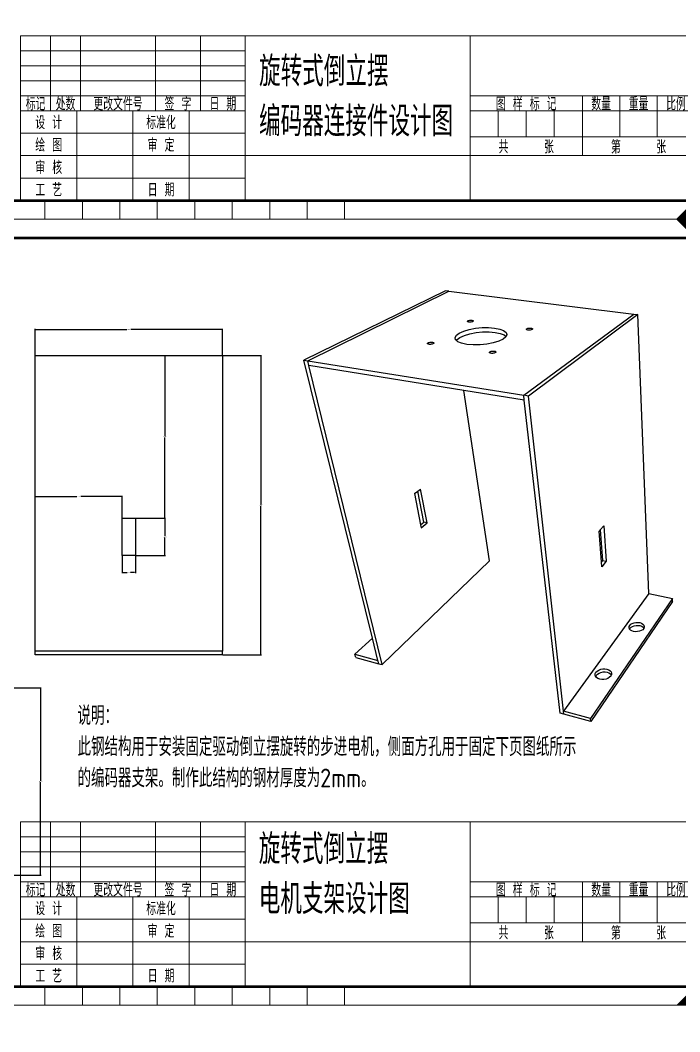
# Model space of a CAD drawing. Header units: millimetres. Extents: x -7 to 1163, y -7 to 637.
# Drawn here: x 111.9 to 288, y -7.1 to 263.2 of the extents above; entities that cross this region are included whole.
import ezdxf
from ezdxf.enums import TextEntityAlignment as Align

# ---------------------------------------------------------------- set-up
doc = ezdxf.new("R2010")
doc.units = ezdxf.units.MM
doc.layers.get('DEFPOINTS').update_dxf_attribs({"lineweight": 18})
for name, color, linetype, lineweight in [('00', 7, 'Continuous', 18), ('1', 30, 'Continuous', 18), ('5细实线', 7, 'Continuous', 18), ('BORDER', 7, 'Continuous', 18), ('DIM', 1, 'Continuous', 18), ('TEXT', 7, 'Continuous', 18)]:
    doc.layers.add(name, color=color, linetype=linetype, lineweight=lineweight)
doc.styles.add('HZ', font='gbenor.shx', dxfattribs={"bigfont": 'gbcbig.shx'})
doc.styles.get("Standard").update_dxf_attribs({"font": 'arial.ttf'})
doc.styles.add('YKYHZ', font='gbenor.shx', dxfattribs={"bigfont": 'gbcbig.shx'})
doc.dimstyles.get("Standard").update_dxf_attribs({"dimtxt": 0.18, "dimasz": 0.18, "dimexe": 0.18, "dimexo": 0.0625, "dimgap": 0.09, "dimtad": 0, "dimtih": 1, "dimtoh": 1, "dimdec": 4, "dimzin": 0, "dimdsep": 46, "dimtxsty": 'Standard', "dimcen": 0.09, "dimadec": 0, "dimazin": 0, "dimtfac": 1, "dimtdec": 4, "dimtofl": 0, "dimtmove": 0, "dimatfit": 3, "dimfxl": 1, "dimtolj": 1, "dimtzin": 0, "dimarcsym": 0})

# ---------------------------------------------------------------- blocks, each defined once
blk = doc.blocks.new('*U1')
at = {"layer": '00', "color": 7, "linetype": 'Continuous', "ltscale": 5}
for p, q in [((112, 49), (292, 49)), ((112, 49), (112, 5)), ((172, 5), (172, 49)), ((232, 5), (232, 49)), ((112, 29), (172, 29)), ((127, 5), (127, 29)), ((142, 5), (142, 29)), ((157, 5), (157, 29)), ((172, 17), (292, 17))]:
    blk.add_line(p, q, dxfattribs=at)
at = {"layer": '1', "color": 5, "linetype": 'Continuous', "ltscale": 5}
for p, q in [((120, 29), (120, 49)), ((128, 29), (128, 49)), ((148, 29), (148, 49)), ((160, 29), (160, 49)), ((112, 45), (172, 45)), ((112, 41), (172, 41)), ((112, 37), (172, 37)), ((112, 33), (172, 33)), ((232, 33), (292, 33)), ((262, 17), (262, 33)), ((272, 22), (272, 33)), ((282, 22), (282, 33)), ((232, 29), (292, 29)), ((239.5, 22), (239.5, 29)), ((247, 22), (247, 29)), ((254.5, 22), (254.5, 29)), ((112, 23), (172, 23)), ((232, 22), (292, 22)), ((172, 17), (112, 17)), ((112, 11), (172, 11))]:
    blk.add_line(p, q, dxfattribs=at)
at = {"layer": 'BORDER', "color": 1, "linetype": 'Continuous', "ltscale": 5}
for points in [[(297, 210, 0, 14.14, 0), (292, 205, 14.14, 14.14, 0)], [(297, 0, 0, 14.14, 0), (292, 5, 14.14, 14.14, 0)]]:
    blk.add_lwpolyline(points, format="xyseb", dxfattribs=at)
blk.add_lwpolyline([(0, 0), (297, 0), (297, 210), (0, 210)], close=True, dxfattribs=at)
at = {"layer": 'BORDER', "color": 1, "linetype": 'Continuous', "ltscale": 5, "const_width": 0.7}
blk.add_lwpolyline([(25, 5), (292, 5), (292, 205), (25, 205)], close=True, dxfattribs=at)
at = {"layer": 'TEXT', "color": 1, "linetype": 'Continuous', "ltscale": 5}
for points in [[(118.5, 0), (118.5, 5)], [(128.5, 0), (128.5, 5)], [(138.5, 0), (138.5, 5)], [(148.5, 0), (148.5, 5)], [(158.5, 0), (158.5, 5)], [(168.5, 0), (168.5, 5)], [(178.5, 0), (178.5, 5)], [(188.5, 0), (188.5, 5)], [(198.5, 0), (198.5, 5)], [(98.5, 0), (198.5, 0)]]:
    blk.add_lwpolyline(points, dxfattribs=at)
at = {"layer": 'TEXT', "color": 7, "linetype": 'Continuous', "ltscale": 5, "style": 'YKYHZ'}
for s, p in [('标记', (116, 31)), ('处数', (124, 31)), ('更改文件号', (138, 31)), ('签 字', (154, 31)), ('日 期', (166, 31)), ('图 样 标 记', (247, 31)), ('数量', (267, 31)), ('重量', (277, 31)), ('比例', (287, 31)), ('设 计', (119.5, 26)), ('标准化', (149.5, 26)), ('绘 图', (119.5, 20)), ('审 定', (149.5, 20)), ('共     张', (247, 19.5)), ('第     张', (277, 19.5)), ('审 核', (119.5, 14)), ('工 艺', (119.5, 8)), ('日 期', (149.5, 8))]:
    blk.add_text(s, height=3.5, dxfattribs=at).set_placement(p, align=Align.MIDDLE)
blk = doc.blocks.new('*D41')
at = {"layer": 'DEFPOINTS', "color": 0, "ltscale": 5, "transparency": 16777216}
for p in [(107.88, 84.78), (107.88, 34.78), (117.34, 34.78)]:
    blk.add_point(p, dxfattribs=at)
at = {"layer": 'DIM', "color": 0, "lineweight": -2, "ltscale": 5, "transparency": 16777216}
for p, q in [((107.95, 84.78), (117.52, 84.78)), ((117.34, 84.6), (117.34, 59.97)), ((117.34, 34.96), (117.34, 59.6)), ((107.95, 34.78), (117.52, 34.78))]:
    blk.add_line(p, q, dxfattribs=at)
at = {"layer": 'DIM', "color": 0, "ltscale": 5, "transparency": 16777216}
for points in [[(117.31, 84.6), (117.37, 84.6), (117.34, 84.78)], [(117.31, 34.96), (117.37, 34.96), (117.34, 34.78)]]:
    blk.add_solid(points, dxfattribs=at)
at = {"layer": 'DIM', "color": 0, "ltscale": 5, "transparency": 16777216, "insert": (117.34, 59.78), "char_height": 0.18, "attachment_point": 5}
blk.add_mtext('\\A1;50.0000', dxfattribs=at)
blk = doc.blocks.new('*D42')
at = {"layer": 'DEFPOINTS', "color": 0, "ltscale": 5, "transparency": 16777216}
for p in [(165.88, 180.58), (115.88, 173.63), (165.88, 173.63)]:
    blk.add_point(p, dxfattribs=at)
at = {"layer": 'DIM', "color": 0, "lineweight": -2, "ltscale": 5, "transparency": 16777216}
for p, q in [((115.88, 173.69), (115.88, 180.76)), ((116.06, 180.58), (140.35, 180.58)), ((165.7, 180.58), (141.42, 180.58)), ((165.88, 173.69), (165.88, 180.76))]:
    blk.add_line(p, q, dxfattribs=at)
at = {"layer": 'DIM', "color": 0, "ltscale": 5, "transparency": 16777216}
for points in [[(116.06, 180.61), (116.06, 180.55), (115.88, 180.58)], [(165.7, 180.61), (165.7, 180.55), (165.88, 180.58)]]:
    blk.add_solid(points, dxfattribs=at)
at = {"layer": 'DIM', "color": 0, "ltscale": 5, "transparency": 16777216, "insert": (140.88, 180.58), "char_height": 0.18, "attachment_point": 5}
blk.add_mtext('\\A1;50.0000', dxfattribs=at)
blk = doc.blocks.new('*D43')
at = {"layer": 'DEFPOINTS', "color": 0, "ltscale": 5, "transparency": 16777216}
for p in [(142.63, 130.13), (142.63, 120.13), (150.51, 120.13)]:
    blk.add_point(p, dxfattribs=at)
at = {"layer": 'DIM', "color": 0, "lineweight": -2, "ltscale": 5, "transparency": 16777216}
for p, q in [((142.7, 130.13), (150.69, 130.13)), ((150.51, 129.95), (150.51, 125.31)), ((150.51, 120.31), (150.51, 124.95)), ((142.7, 120.13), (150.69, 120.13))]:
    blk.add_line(p, q, dxfattribs=at)
at = {"layer": 'DIM', "color": 0, "ltscale": 5, "transparency": 16777216}
for points in [[(150.48, 129.95), (150.54, 129.95), (150.51, 130.13)], [(150.48, 120.31), (150.54, 120.31), (150.51, 120.13)]]:
    blk.add_solid(points, dxfattribs=at)
at = {"layer": 'DIM', "color": 0, "ltscale": 5, "transparency": 16777216, "insert": (150.51, 125.13), "char_height": 0.18, "attachment_point": 5}
blk.add_mtext('\\A1;10.0000', dxfattribs=at)
blk = doc.blocks.new('*D44')
at = {"layer": 'DEFPOINTS', "color": 0, "ltscale": 5, "transparency": 16777216}
for p in [(139.13, 120.13), (142.63, 120.13), (142.63, 115.64)]:
    blk.add_point(p, dxfattribs=at)
at = {"layer": 'DIM', "color": 0, "lineweight": -2, "ltscale": 5, "transparency": 16777216}
for p, q in [((139.13, 120.07), (139.13, 115.46)), ((142.63, 120.07), (142.63, 115.46)), ((139.31, 115.64), (140.42, 115.64)), ((142.45, 115.64), (141.35, 115.64))]:
    blk.add_line(p, q, dxfattribs=at)
at = {"layer": 'DIM', "color": 0, "ltscale": 5, "transparency": 16777216}
for points in [[(139.31, 115.67), (139.31, 115.61), (139.13, 115.64)], [(142.45, 115.67), (142.45, 115.61), (142.63, 115.64)]]:
    blk.add_solid(points, dxfattribs=at)
at = {"layer": 'DIM', "color": 0, "ltscale": 5, "transparency": 16777216, "insert": (140.88, 115.64), "char_height": 0.18, "attachment_point": 5}
blk.add_mtext('\\A1;3.5000', dxfattribs=at)
blk = doc.blocks.new('*D45')
at = {"layer": 'DEFPOINTS', "color": 0, "ltscale": 5, "transparency": 16777216}
for p in [(115.88, 135.96), (115.88, 130.13), (139.13, 130.13)]:
    blk.add_point(p, dxfattribs=at)
at = {"layer": 'DIM', "color": 0, "lineweight": -2, "ltscale": 5, "transparency": 16777216}
for p, q in [((115.88, 130.19), (115.88, 136.14)), ((116.06, 135.96), (126.97, 135.96)), ((138.95, 135.96), (128.04, 135.96)), ((139.13, 130.19), (139.13, 136.14))]:
    blk.add_line(p, q, dxfattribs=at)
at = {"layer": 'DIM', "color": 0, "ltscale": 5, "transparency": 16777216}
for points in [[(116.06, 135.99), (116.06, 135.93), (115.88, 135.96)], [(138.95, 135.99), (138.95, 135.93), (139.13, 135.96)]]:
    blk.add_solid(points, dxfattribs=at)
at = {"layer": 'DIM', "color": 0, "ltscale": 5, "transparency": 16777216, "insert": (127.51, 135.96), "char_height": 0.18, "attachment_point": 5}
blk.add_mtext('\\A1;23.2500', dxfattribs=at)
blk = doc.blocks.new('*D46')
at = {"layer": 'DEFPOINTS', "color": 0, "ltscale": 5, "transparency": 16777216}
for p in [(142.63, 173.63), (150.47, 173.63), (142.63, 130.13)]:
    blk.add_point(p, dxfattribs=at)
at = {"layer": 'DIM', "color": 0, "lineweight": -2, "ltscale": 5, "transparency": 16777216}
for p, q in [((142.7, 173.63), (150.65, 173.63)), ((150.47, 173.45), (150.47, 152.06)), ((150.47, 130.31), (150.47, 151.7)), ((142.7, 130.13), (150.65, 130.13))]:
    blk.add_line(p, q, dxfattribs=at)
at = {"layer": 'DIM', "color": 0, "ltscale": 5, "transparency": 16777216}
for points in [[(150.44, 173.45), (150.5, 173.45), (150.47, 173.63)], [(150.44, 130.31), (150.5, 130.31), (150.47, 130.13)]]:
    blk.add_solid(points, dxfattribs=at)
at = {"layer": 'DIM', "color": 0, "ltscale": 5, "transparency": 16777216, "insert": (150.47, 151.88), "char_height": 0.18, "attachment_point": 5}
blk.add_mtext('\\A1;43.5000', dxfattribs=at)
blk = doc.blocks.new('*D47')
at = {"layer": 'DEFPOINTS', "color": 0, "ltscale": 5, "transparency": 16777216}
for p in [(165.88, 173.63), (165.88, 93.63), (176.17, 93.63)]:
    blk.add_point(p, dxfattribs=at)
at = {"layer": 'DIM', "color": 0, "lineweight": -2, "ltscale": 5, "transparency": 16777216}
for p, q in [((165.95, 173.63), (176.35, 173.63)), ((176.17, 173.45), (176.17, 133.81)), ((176.17, 93.81), (176.17, 133.45)), ((165.95, 93.63), (176.35, 93.63))]:
    blk.add_line(p, q, dxfattribs=at)
at = {"layer": 'DIM', "color": 0, "ltscale": 5, "transparency": 16777216}
for points in [[(176.14, 173.45), (176.2, 173.45), (176.17, 173.63)], [(176.14, 93.81), (176.2, 93.81), (176.17, 93.63)]]:
    blk.add_solid(points, dxfattribs=at)
at = {"layer": 'DIM', "color": 0, "ltscale": 5, "transparency": 16777216, "insert": (176.17, 133.63), "char_height": 0.18, "attachment_point": 5}
blk.add_mtext('\\A1;80.0000', dxfattribs=at)
blk = doc.blocks.new('*U81')
at = {"layer": '00', "color": 7, "linetype": 'Continuous', "ltscale": 5}
for p, q in [((112, 49), (292, 49)), ((112, 49), (112, 5)), ((172, 5), (172, 49)), ((232, 5), (232, 49)), ((112, 29), (172, 29)), ((127, 5), (127, 29)), ((142, 5), (142, 29)), ((157, 5), (157, 29)), ((172, 17), (292, 17))]:
    blk.add_line(p, q, dxfattribs=at)
at = {"layer": '1', "color": 5, "linetype": 'Continuous', "ltscale": 5}
for p, q in [((120, 29), (120, 49)), ((128, 29), (128, 49)), ((148, 29), (148, 49)), ((160, 29), (160, 49)), ((112, 45), (172, 45)), ((112, 41), (172, 41)), ((112, 37), (172, 37)), ((112, 33), (172, 33)), ((232, 33), (292, 33)), ((262, 17), (262, 33)), ((272, 22), (272, 33)), ((282, 22), (282, 33)), ((232, 29), (292, 29)), ((239.5, 22), (239.5, 29)), ((247, 22), (247, 29)), ((254.5, 22), (254.5, 29)), ((112, 23), (172, 23)), ((232, 22), (292, 22)), ((172, 17), (112, 17)), ((112, 11), (172, 11))]:
    blk.add_line(p, q, dxfattribs=at)
at = {"layer": 'BORDER', "color": 1, "linetype": 'Continuous', "ltscale": 5}
blk.add_lwpolyline([(0, 0), (297, 0), (297, 210), (0, 210)], close=True, dxfattribs=at)
at = {"layer": 'BORDER', "color": 1, "linetype": 'Continuous', "ltscale": 5, "const_width": 0.7}
blk.add_lwpolyline([(25, 5), (292, 5), (292, 205), (25, 205)], close=True, dxfattribs=at)
at = {"layer": 'BORDER', "color": 1, "linetype": 'Continuous', "ltscale": 5}
blk.add_lwpolyline([(297, 0, 0, 14.14, 0), (292, 5, 14.14, 14.14, 0)], format="xyseb", dxfattribs=at)
at = {"layer": 'TEXT', "color": 1, "linetype": 'Continuous', "ltscale": 5}
for points in [[(118.5, 0), (118.5, 5)], [(128.5, 0), (128.5, 5)], [(138.5, 0), (138.5, 5)], [(148.5, 0), (148.5, 5)], [(158.5, 0), (158.5, 5)], [(168.5, 0), (168.5, 5)], [(178.5, 0), (178.5, 5)], [(188.5, 0), (188.5, 5)], [(198.5, 0), (198.5, 5)], [(98.5, 0), (198.5, 0)]]:
    blk.add_lwpolyline(points, dxfattribs=at)
at = {"layer": 'TEXT', "color": 7, "linetype": 'Continuous', "ltscale": 5, "style": 'YKYHZ'}
for s, p in [('标记', (116, 31)), ('处数', (124, 31)), ('更改文件号', (138, 31)), ('签 字', (154, 31)), ('日 期', (166, 31)), ('图 样 标 记', (247, 31)), ('数量', (267, 31)), ('重量', (277, 31)), ('比例', (287, 31)), ('设 计', (119.5, 26)), ('标准化', (149.5, 26)), ('绘 图', (119.5, 20)), ('审 定', (149.5, 20)), ('共     张', (247, 19.5)), ('第     张', (277, 19.5)), ('审 核', (119.5, 14)), ('工 艺', (119.5, 8)), ('日 期', (149.5, 8))]:
    blk.add_text(s, height=3.5, dxfattribs=at).set_placement(p, align=Align.MIDDLE)

msp = doc.modelspace()

# ---------------------------------------------------------------- linework, layer by layer
for p, q in [((225.40278, 190.8925), (187.58534, 172.3149)), ((188.64463, 172.14653), (226.32414, 190.77853)), ((226.32414, 190.77853), (225.40278, 190.8925)), ((226.32414, 190.77853), (275.7141, 184.66894)), ((246.32335, 162.97904), (275.7141, 184.66894)), ((276.77322, 184.53792), (247.57978, 162.77935)), ((275.7141, 184.66894), (276.77322, 184.53792)), ((279.78158, 110.06207), (276.77322, 184.53792)), ((231.26131, 182.73827), (231.3, 182.80703)), ((231.2782, 182.6724), (231.26131, 182.73827)), ((231.34964, 182.61393), (231.2782, 182.6724)), ((231.3, 182.80703), (231.39152, 182.87401)), ((231.47083, 182.56689), (231.34964, 182.61393)), ((231.39152, 182.87401), (231.52954, 182.93464)), ((231.63352, 182.53452), (231.47083, 182.56689)), ((231.52954, 182.93464), (231.70462, 182.98484)), ((231.82659, 182.51905), (231.63352, 182.53452)), ((231.70462, 182.98484), (231.90483, 183.02121)), ((232.03678, 182.52156), (231.82659, 182.51905)), ((231.90483, 183.02121), (232.11662, 183.04131)), ((232.24966, 182.54188), (232.03678, 182.52156)), ((232.11662, 183.04131), (232.32564, 183.04379)), ((232.45061, 182.57859), (232.24966, 182.54188)), ((232.32564, 183.04379), (232.51779, 183.02849)), ((232.62585, 182.62916), (232.45061, 182.57859)), ((232.51779, 183.02849), (232.68004, 182.99643)), ((232.76344, 182.69011), (232.62585, 182.62916)), ((232.68004, 182.99643), (232.8014, 182.94977)), ((232.85403, 182.75725), (232.76344, 182.69011)), ((232.8014, 182.94977), (232.87357, 182.89165)), ((232.89156, 182.82599), (232.85403, 182.75725)), ((232.87357, 182.89165), (232.89156, 182.82599)), ((235.2042, 181.05162), (236.94236, 181.07272)), ((236.94236, 181.07272), (238.54889, 180.94263)), ((228.00072, 178.41485), (228.34871, 179.0243)), ((228.12597, 177.82477), (228.00072, 178.41485)), ((228.34871, 179.0243), (229.13788, 179.61152)), ((228.52689, 177.8432), (229.31289, 178.43589)), ((229.13788, 179.61152), (230.30803, 180.13783)), ((229.31289, 178.43589), (230.479, 178.96713)), ((230.30803, 180.13783), (231.77658, 180.56973)), ((230.479, 178.96713), (231.94292, 179.40309)), ((231.77658, 180.56973), (233.44482, 180.88058)), ((231.94292, 179.40309), (233.60623, 179.71686)), ((233.44482, 180.88058), (235.2042, 181.05162)), ((233.60623, 179.71686), (235.3607, 179.88952)), ((235.3607, 179.88952), (237.09427, 179.91082)), ((237.09427, 179.91082), (238.69678, 179.7795)), ((238.54889, 180.94263), (239.92078, 180.66905)), ((238.69678, 179.7795), (240.06547, 179.50334)), ((239.92078, 180.66905), (240.96779, 180.26838)), ((240.06547, 179.50334), (241.1103, 179.0989)), ((241.55755, 178.58378), (240.83554, 177.98409)), ((240.96779, 180.26838), (241.61771, 179.76517)), ((241.1103, 179.0989), (241.61106, 178.70695)), ((241.61106, 178.70695), (241.55755, 178.58378)), ((241.82146, 179.19116), (241.61106, 178.70695)), ((241.61771, 179.76517), (241.82146, 179.19116)), ((247.04664, 180.61892), (247.07445, 180.69081)), ((247.07517, 180.55006), (247.04664, 180.61892)), ((247.07445, 180.69081), (247.15658, 180.76082)), ((247.1582, 180.48894), (247.07517, 180.55006)), ((247.15658, 180.76082), (247.28733, 180.8242)), ((247.29015, 180.43976), (247.1582, 180.48894)), ((247.28733, 180.8242), (247.45775, 180.87666)), ((247.46204, 180.40592), (247.29015, 180.43976)), ((247.45775, 180.87666), (247.65622, 180.91468)), ((247.66209, 180.38975), (247.46204, 180.40592)), ((247.65622, 180.91468), (247.86931, 180.93569)), ((247.87658, 180.39238), (247.66209, 180.38975)), ((247.86931, 180.93569), (248.08258, 180.93829)), ((248.09077, 180.41362), (247.87658, 180.39238)), ((248.08258, 180.93829), (248.28164, 180.92229)), ((248.28995, 180.452), (248.09077, 180.41362)), ((248.28164, 180.92229), (248.45301, 180.88879)), ((248.46048, 180.50487), (248.28995, 180.452)), ((248.45301, 180.88879), (248.58507, 180.84001)), ((248.59072, 180.56858), (248.46048, 180.50487)), ((248.58507, 180.84001), (248.66881, 180.77926)), ((248.67185, 180.63877), (248.59072, 180.56858)), ((248.66881, 180.77926), (248.69844, 180.71063)), ((248.69844, 180.71063), (248.67185, 180.63877)), ((220.62367, 176.82162), (220.67301, 176.89927)), ((220.63374, 176.74724), (220.62367, 176.82162)), ((220.70267, 176.68121), (220.63374, 176.74724)), ((220.67301, 176.89927), (220.77827, 176.97488)), ((220.82583, 176.62808), (220.70267, 176.68121)), ((220.77827, 176.97488), (220.93216, 177.04334)), ((220.99487, 176.59152), (220.82583, 176.62808)), ((220.93216, 177.04334), (221.12417, 177.1)), ((221.19821, 176.57405), (220.99487, 176.59152)), ((221.12417, 177.1), (221.34123, 177.14105)), ((221.42191, 176.57689), (221.19821, 176.57405)), ((221.34123, 177.14105), (221.56862, 177.16374)), ((221.65057, 176.59983), (221.42191, 176.57689)), ((221.56862, 177.16374), (221.791, 177.16654)), ((221.86849, 176.6413), (221.65057, 176.59983)), ((221.791, 177.16654), (221.99331, 177.14927)), ((222.06073, 176.69841), (221.86849, 176.6413)), ((221.99331, 177.14927), (222.1619, 177.11309)), ((222.21418, 176.76724), (222.06073, 176.69841)), ((222.1619, 177.11309), (222.2853, 177.06042)), ((222.31841, 176.84306), (222.21418, 176.76724)), ((222.2853, 177.06042), (222.35509, 176.9948)), ((222.36643, 176.92067), (222.31841, 176.84306)), ((222.35509, 176.9948), (222.36643, 176.92067)), ((228.38679, 177.59408), (228.12597, 177.82477)), ((228.38679, 177.59408), (228.52689, 177.8432)), ((228.72401, 177.2958), (228.38679, 177.59408)), ((229.75965, 176.86658), (228.72401, 177.2958)), ((231.16376, 176.5693), (229.75965, 176.86658)), ((232.83748, 176.42672), (231.16376, 176.5693)), ((234.65977, 176.4499), (232.83748, 176.42672)), ((236.49767, 176.63703), (234.65977, 176.4499)), ((238.21777, 176.97365), (236.49767, 176.63703)), ((239.69763, 177.43411), (238.21777, 176.97365)), ((240.83554, 177.98409), (239.69763, 177.43411)), ((115.88441, 94.62881), (115.88441, 173.62881)), ((115.88441, 173.62881), (165.88441, 173.62881)), ((165.88441, 173.62881), (165.88441, 94.62881)), ((237.16732, 174.42512), (237.20474, 174.50651)), ((237.19019, 174.34714), (237.16732, 174.42512)), ((237.2719, 174.27792), (237.19019, 174.34714)), ((237.20474, 174.50651), (237.29974, 174.58578)), ((237.40698, 174.22222), (237.2719, 174.27792)), ((237.29974, 174.58578), (237.44575, 174.65753)), ((237.58623, 174.18388), (237.40698, 174.22222)), ((237.44575, 174.65753), (237.63276, 174.71692)), ((237.79739, 174.16557), (237.58623, 174.18388)), ((237.63276, 174.71692), (237.84805, 174.75996)), ((238.02596, 174.16854), (237.79739, 174.16557)), ((237.84805, 174.75996), (238.07703, 174.78374)), ((238.25621, 174.1926), (238.02596, 174.16854)), ((238.07703, 174.78374), (238.30422, 174.78668)), ((238.47234, 174.23607), (238.25621, 174.1926)), ((238.30422, 174.78668), (238.51427, 174.76857)), ((238.65952, 174.29595), (238.47234, 174.23607)), ((238.51427, 174.76857), (238.69298, 174.73065)), ((238.80499, 174.36811), (238.65952, 174.29595)), ((238.69298, 174.73065), (238.82823, 174.67544)), ((238.89889, 174.44759), (238.80499, 174.36811)), ((238.82823, 174.67544), (238.91078, 174.60666)), ((238.93492, 174.52895), (238.89889, 174.44759)), ((238.91078, 174.60666), (238.93492, 174.52895)), ((187.58534, 172.3149), (188.64463, 172.14653)), ((205.93865, 98.0682), (187.58534, 172.3149)), ((188.94918, 170.90266), (188.64463, 172.14653)), ((188.64463, 172.14653), (246.32335, 162.97904)), ((208.5068, 91.02549), (188.94918, 170.90266)), ((230.34119, 164.24897), (188.94918, 170.90266)), ((237.22499, 118.78666), (230.34119, 164.24897)), ((246.4745, 161.65556), (230.34119, 164.24897)), ((247.57978, 162.77935), (246.32335, 162.97904)), ((246.4745, 161.65556), (246.32335, 162.97904)), ((256.94817, 78.60516), (247.57978, 162.77935)), ((256.02487, 78.03167), (246.4745, 161.65556)), ((218.0418, 137.35625), (218.79155, 137.929)), ((220.51734, 128.86142), (218.79155, 137.929)), ((217.1907, 136.70605), (218.0418, 137.35625)), ((217.1907, 136.70605), (218.81474, 128.3747)), ((219.64076, 129.0491), (218.0418, 137.35625)), ((139.13441, 130.12881), (142.63441, 130.12881)), ((139.13441, 120.12881), (139.13441, 130.12881)), ((142.63441, 130.12881), (142.63441, 120.12881)), ((218.81474, 128.3747), (219.64076, 129.0491)), ((218.81474, 128.3747), (218.96796, 127.58869)), ((218.96796, 127.58869), (220.51734, 128.86142)), ((220.51734, 128.86142), (219.64076, 129.0491)), ((266.77844, 127.02452), (266.4589, 126.66726)), ((267.71386, 128.07034), (266.77844, 127.02452)), ((266.77844, 127.02452), (267.36933, 118.83033)), ((267.71386, 128.07034), (268.37109, 118.61585)), ((267.05792, 118.46154), (266.4589, 126.66726)), ((142.63441, 120.12881), (139.13441, 120.12881)), ((208.5068, 91.02549), (237.22499, 118.78666)), ((267.36933, 118.83033), (267.05792, 118.46154)), ((267.15291, 117.16037), (267.05792, 118.46154)), ((268.37109, 118.61585), (267.15291, 117.16037)), ((267.36933, 118.83033), (268.37109, 118.61585)), ((279.78158, 110.06207), (256.94817, 78.60516)), ((286.04239, 108.67075), (264.17277, 76.63778)), ((279.78158, 110.06207), (286.04239, 108.67075)), ((286.06099, 107.88359), (286.04239, 108.67075)), ((286.06099, 107.88359), (264.25023, 75.78244)), ((274.48028, 100.86018), (274.49873, 101.18771)), ((274.60055, 100.54575), (274.48028, 100.86018)), ((274.49873, 101.18771), (274.65387, 101.50599)), ((274.61517, 100.52948), (274.60055, 100.54575)), ((274.61517, 100.52948), (274.69851, 100.70133)), ((274.85198, 100.26609), (274.61517, 100.52948)), ((274.65387, 101.50599), (274.93449, 101.79354)), ((274.69851, 100.70133), (274.97843, 100.98955)), ((275.21783, 100.0407), (274.85198, 100.26609)), ((274.93449, 101.79354), (275.32109, 102.03114)), ((274.97843, 100.98955), (275.36412, 101.22771)), ((275.67315, 99.88538), (275.21783, 100.0407)), ((275.32109, 102.03114), (275.78733, 102.20305)), ((275.36412, 101.22771), (275.82929, 101.40004)), ((275.78733, 102.20305), (276.30181, 102.29798)), ((275.82929, 101.40004), (276.34261, 101.49519)), ((276.30181, 102.29798), (276.83011, 102.30971)), ((276.34261, 101.49519), (276.86974, 101.50695)), ((276.83011, 102.30971), (277.33695, 102.23747)), ((276.86974, 101.50695), (277.37548, 101.43453)), ((277.71326, 100.09679), (277.24331, 99.92071)), ((277.33695, 102.23747), (277.78846, 102.08598)), ((277.37548, 101.43453), (277.82603, 101.28269)), ((278.09979, 100.33901), (277.71326, 100.09679)), ((277.78846, 102.08598), (278.15424, 101.8652)), ((277.82603, 101.28269), (278.19104, 101.06138)), ((278.3766, 100.63038), (278.09979, 100.33901)), ((278.15424, 101.8652), (278.40937, 101.58971)), ((278.19104, 101.06138), (278.44567, 100.78525)), ((278.44567, 100.78525), (278.3766, 100.63038)), ((278.40937, 101.58971), (278.53612, 101.27788)), ((278.52519, 100.95068), (278.44567, 100.78525)), ((278.53612, 101.27788), (278.52519, 100.95068)), ((205.93865, 98.0682), (201.25681, 93.77089)), ((207.41549, 92.09377), (205.93865, 98.0682)), ((276.18654, 99.81112), (275.67315, 99.88538)), ((276.72235, 99.82318), (276.18654, 99.81112)), ((277.24331, 99.92071), (276.72235, 99.82318)), ((115.88441, 93.62881), (115.88441, 94.62881)), ((165.88441, 94.62881), (115.88441, 94.62881)), ((165.88441, 93.62881), (165.88441, 94.62881)), ((165.88441, 93.62881), (115.88441, 93.62881)), ((201.25681, 93.77089), (207.41549, 92.09377)), ((201.47333, 92.94879), (201.25681, 93.77089)), ((201.47333, 92.94879), (207.6196, 91.26809)), ((207.6196, 91.26809), (207.41549, 92.09377)), ((207.6196, 91.26809), (208.5068, 91.02549)), ((265.63126, 88.96938), (265.94769, 89.29938)), ((265.94769, 89.29938), (266.37483, 89.57201)), ((266.37483, 89.57201), (266.8836, 89.76924)), ((266.8836, 89.76924), (267.43979, 89.87813)), ((267.43979, 89.87813), (268.00623, 89.89158)), ((268.00623, 89.89158), (268.54517, 89.80871)), ((268.54517, 89.80871), (269.02063, 89.63493)), ((269.02063, 89.63493), (269.40061, 89.38161)), ((269.40061, 89.38161), (269.6592, 89.06547)), ((265.40971, 88.22792), (265.44752, 88.60401)), ((265.52127, 87.86678), (265.40971, 88.22792)), ((265.44752, 88.60401), (265.63126, 88.96938)), ((265.54818, 87.83275), (265.52127, 87.86678)), ((265.54818, 87.83275), (265.70051, 88.13722)), ((265.77537, 87.54551), (265.54818, 87.83275)), ((265.70051, 88.13722), (266.01607, 88.46789)), ((266.15516, 87.28651), (265.77537, 87.54551)), ((266.01607, 88.46789), (266.4421, 88.74108)), ((266.63477, 87.10802), (266.15516, 87.28651)), ((266.4421, 88.74108), (266.9496, 88.93871)), ((267.18112, 87.02267), (266.63477, 87.10802)), ((266.9496, 88.93871), (267.50443, 89.04783)), ((267.75621, 87.03653), (267.18112, 87.02267)), ((267.50443, 89.04783), (268.06953, 89.06131)), ((268.31999, 87.14862), (267.75621, 87.03653)), ((268.06953, 89.06131), (268.60723, 88.97827)), ((268.83325, 87.35098), (268.31999, 87.14862)), ((268.60723, 88.97827), (269.08162, 88.80413)), ((269.26058, 87.62928), (268.83325, 87.35098)), ((269.08162, 88.80413), (269.46078, 88.55029)), ((269.57285, 87.964), (269.26058, 87.62928)), ((269.46078, 88.55029), (269.70828, 88.24649)), ((269.70828, 88.24649), (269.57285, 87.964)), ((269.6592, 89.06547), (269.77836, 88.70752)), ((269.7492, 88.33185), (269.70828, 88.24649)), ((269.77836, 88.70752), (269.7492, 88.33185)), ((264.17277, 76.63778), (256.94817, 78.60516)), ((257.04298, 77.75327), (256.94817, 78.60516)), ((257.04298, 77.75327), (256.02487, 78.03167)), ((264.25023, 75.78244), (257.04298, 77.75327)), ((264.25023, 75.78244), (264.17277, 76.63778))]:
    msp.add_line(p, q)

# ---------------------------------------------------------------- block references
at = {"layer": 'BORDER', "linetype": 'Continuous', "ltscale": 5}
for name, p in [('*U81', (0, 210)), ('*U1', (0, 0))]:
    msp.add_blockref(name, p, dxfattribs=at)

# ---------------------------------------------------------------- texts
at = {"layer": '5细实线', "ltscale": 5, "attachment_point": 1, "style": 'HZ'}
for s, width, gutter_width, insert, char_height in [('旋转式倒立摆\\P编码器连接件设计图', 52.5368465, 50, (175.66359, 253.49828), 8), ('说明：\\P此钢结构用于安装固定驱动倒立摆旋转的步进电机，侧面方孔用于固定下页图纸所示的编码器支架。制作此结构的钢材厚度为2mm。', 133.6718127, 17.5, (127.19601, 79.89844), 5), ('旋转式倒立摆\\P电机支架设计图', 52.5368465, 50, (175.59019, 45.7261), 8)]:
    msp.add_mtext_dynamic_manual_height_columns(s, width=width, gutter_width=gutter_width, heights=[0], dxfattribs=dict(at, insert=insert, char_height=char_height))

# ---------------------------------------------------------------- dimensions: what is measured, and where the dimension line sits
at = {"layer": 'DIM', "ltscale": 5}
for base, p1, p2, picture, middle in [((165.88441, 180.58363), (115.88441, 173.62881), (165.88441, 173.62881), '*D42', (140.88441, 180.58363)), ((115.88441, 135.96101), (139.13441, 130.12881), (115.88441, 130.12881), '*D45', (127.50941, 135.96101)), ((142.63441, 115.64272), (139.13441, 120.12881), (142.63441, 120.12881), '*D44', (140.88441, 115.64272))]:
    dim = msp.add_linear_dim(base=base, p1=p1, p2=p2, dimstyle='Standard', override={"dimscale": 1}, dxfattribs=at)
    dim.commit()
    dim.dimension.update_dxf_attribs({"geometry": picture, "text_midpoint": middle})
for base, p1, p2, picture, middle in [((150.46881, 173.62881), (142.63441, 130.12881), (142.63441, 173.62881), '*D46', (150.46881, 151.87881)), ((176.1685, 93.62881), (165.88441, 173.62881), (165.88441, 93.62881), '*D47', (176.1685, 133.62881)), ((150.51382, 120.12881), (142.63441, 130.12881), (142.63441, 120.12881), '*D43', (150.51382, 125.12881)), ((117.33932, 34.78457), (107.88336, 84.78457), (107.88336, 34.78457), '*D41', (117.33932, 59.78457))]:
    dim = msp.add_linear_dim(base=base, p1=p1, p2=p2, angle=90, dimstyle='Standard', override={"dimscale": 1}, dxfattribs=at)
    dim.commit()
    dim.dimension.update_dxf_attribs({"geometry": picture, "text_midpoint": middle})

doc.saveas('drawing.dxf')
